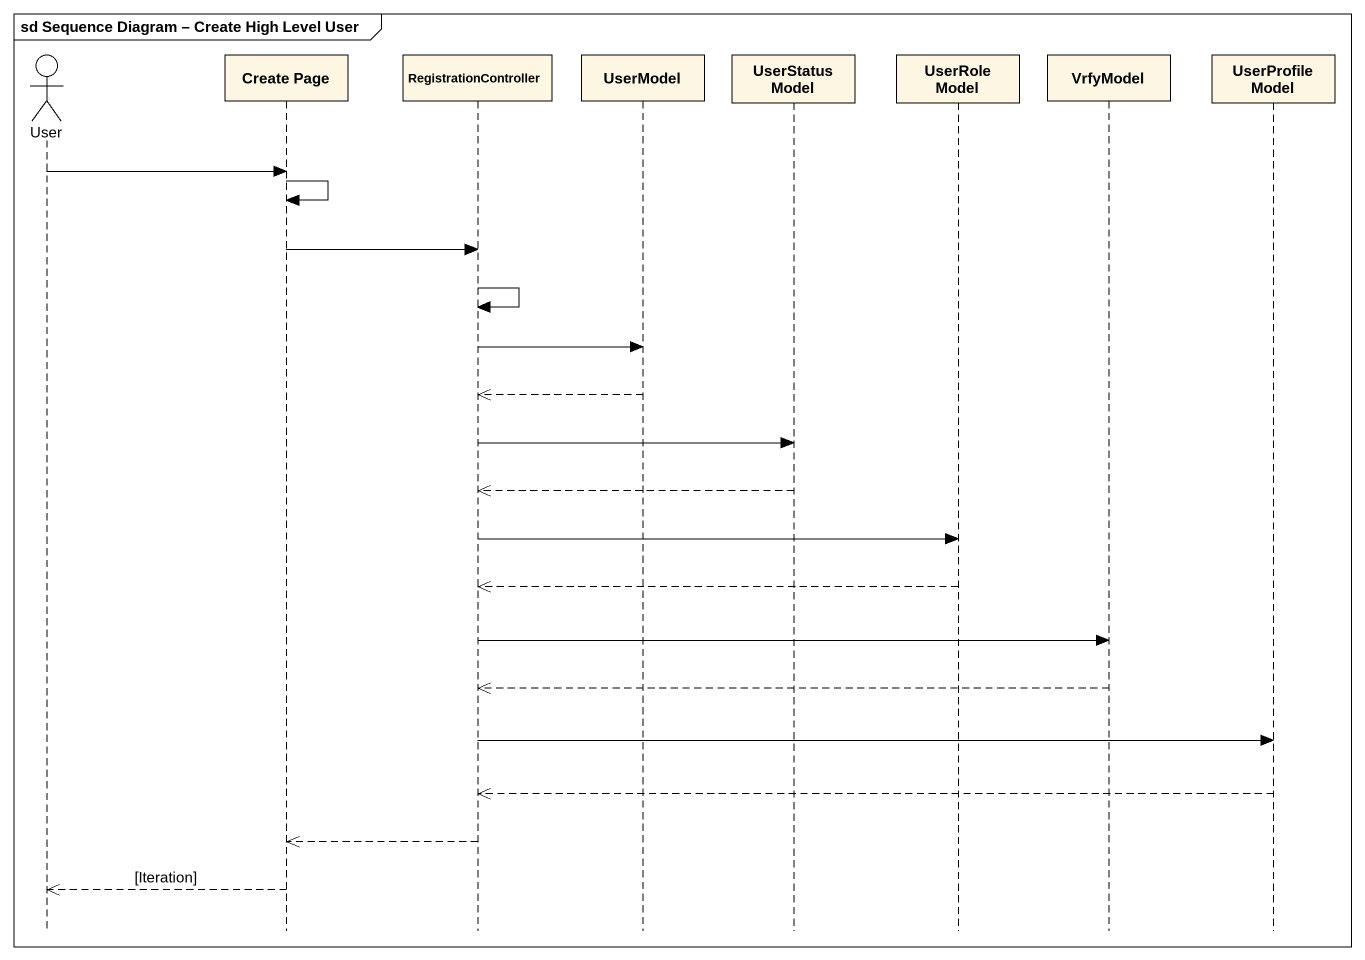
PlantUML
@startuml
mainframe sd Sequence Diagram – Create High Level User
hide footbox
actor User
participant "Create Page" as Create_Page
participant RegistrationController
participant UserModel
participant "UserStatus Model" as UserStatus_Model
participant "UserRole Model" as UserRole_Model
participant VrfyModel
participant "UserProfile Model" as UserProfile_Model

User -> Create_Page
Create_Page -> Create_Page
Create_Page -> RegistrationController
RegistrationController -> RegistrationController
RegistrationController -> UserModel
UserModel -->> RegistrationController
RegistrationController -> UserStatus_Model
UserStatus_Model -->> RegistrationController
RegistrationController -> UserRole_Model
UserRole_Model -->> RegistrationController
RegistrationController -> VrfyModel
VrfyModel -->> RegistrationController
RegistrationController -> UserProfile_Model
UserProfile_Model -->> RegistrationController
RegistrationController -->> Create_Page
Create_Page -->> User : [Iteration]
@enduml
